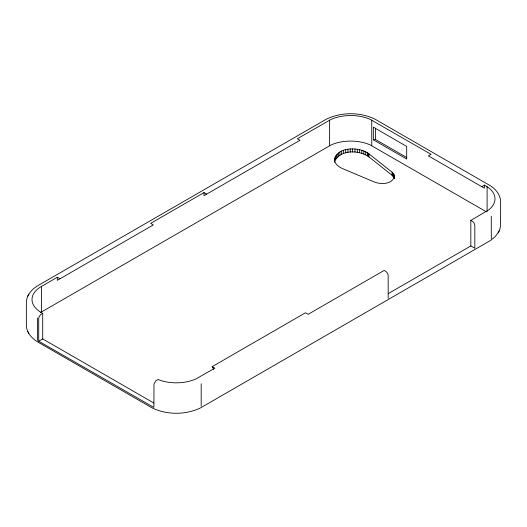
<?xml version="1.0" encoding="UTF-8"?>
<svg xmlns="http://www.w3.org/2000/svg" width="527" height="527" viewBox="0 0 527 527"><rect width="100%" height="100%" fill="white"/><g stroke="black" fill="none" stroke-linecap="round" stroke-linejoin="round"><path stroke-width="0.79" d="M38.721 341.232L38.721 318.756A3.768 2.174 -60 0 1 41.389 314.138L42.72 313.367L42.72 338.927L38.721 341.232L153.357 407.154M334.526 161.69C334.902 145.913 359.677 146.519 368.953 153.851L392.108 172.204L394.044 174.727L394.387 178.086M394.387 176.545C392.246 184.404 381.173 184.516 374.822 182.19L343.024 168.818C339.039 167.237 334.559 164.128 334.526 159.378M394.044 174.727L394.044 177.803L392.108 175.287L368.953 156.927C359.262 149.918 340.831 149.279 334.717 161.097L334.717 158.014M498.167 232.842L499.8 229.423L500.571 225.819L500.65 201.92C500.63 195.122 495.953 189.358 490.472 185.814L374.816 119.049C359.829 111.961 341.549 111.961 326.562 119.043L38.188 285.469C31.989 288.98 26.376 295.1 26.35 302.597L26.35 325.073C26.376 332.57 31.989 338.69 38.188 342.201L152.191 407.957C167.171 415.039 185.451 415.039 200.431 407.957L490.466 240.496L495.156 236.676L498.529 232.17M27.76 296.187L28.122 295.502M28.471 294.83L28.827 294.152M498.878 231.491L499.24 230.806M59.992 278.776L57.324 277.242L39.96 287.32A32.048 18.504 0 0 0 39.96 311.72L42.72 313.367M40.46 312.564L331.173 144.912A32.048 18.504 0 0 1 370.204 144.918L486.381 211.821M206.67 194.127L204.008 192.586L150.669 223.369L153.331 224.91L57.324 280.318L57.324 277.242M388.432 293.513L470.828 245.944L470.828 220.391L488.364 210.108A32.048 18.504 0 0 0 488.371 187.572L484.392 185.115L484.392 188.198L428.392 155.873L431.06 154.332L370.204 119.365A32.048 18.504 0 0 0 331.173 119.359L297.347 138.72L300.015 140.261L204.008 195.669L204.008 192.586M481.724 186.657L484.392 185.115M213.718 369.275L212.197 366.634L305.522 312.755L308.183 314.296L384.176 270.423L385.507 271.194A3.768 2.174 60 0 1 388.175 275.812L388.175 298.282M373.353 139.8L406.686 159.042L406.686 146.42L373.353 127.178L373.353 139.8L375.593 139.556L406.772 157.56M470.828 220.391L472.159 221.162A3.768 2.18 60 0 1 474.827 225.78L474.827 248.25L470.828 245.944M212.197 366.634L214.864 368.175L195.82 379.005A32.048 18.504 0 0 1 158.508 379.71L157.948 379.48L155.9 380.771L153.989 384.051L153.897 407.378M42.72 338.927L153.825 403.003M27.76 331.483L28.122 332.175M28.471 332.847L28.827 333.519M375.567 128.114L375.593 139.556M491.289 216.274L491.289 238.751M487.1 186.683L487.1 211.439M394.315 175.629L394.315 178.712M393.583 173.844L393.583 176.92M392.931 173.001L392.931 176.077M392.108 172.204L392.108 175.287M371.752 120.097L371.752 145.65M368.953 153.851L368.953 156.927M368.208 153.304L368.208 156.381M367.471 152.758L367.471 155.834M365.764 151.769L365.764 154.852M363.867 150.913L363.867 153.996M361.805 150.202L361.805 153.278M359.618 149.642L359.618 152.718M357.326 149.24L357.326 152.316M354.974 149.009L354.974 152.086M352.596 148.943L352.596 152.026M350.231 149.055L350.231 152.138M347.925 149.339L347.925 152.415M345.699 149.787L345.699 152.863M343.597 150.393L343.597 153.469M341.648 151.15L341.648 154.227M339.889 152.04L339.889 155.122M338.341 153.061L338.341 156.137M337.03 154.18L337.03 157.263M335.982 155.399L335.982 158.475M335.205 156.684L335.205 159.76M334.632 160.748L334.632 162.29M329.625 120.09L329.625 145.65M201.176 383.775L201.176 406.251M41.462 286.398L41.462 311.951M37.397 317.992L37.397 340.468"/></g></svg>
